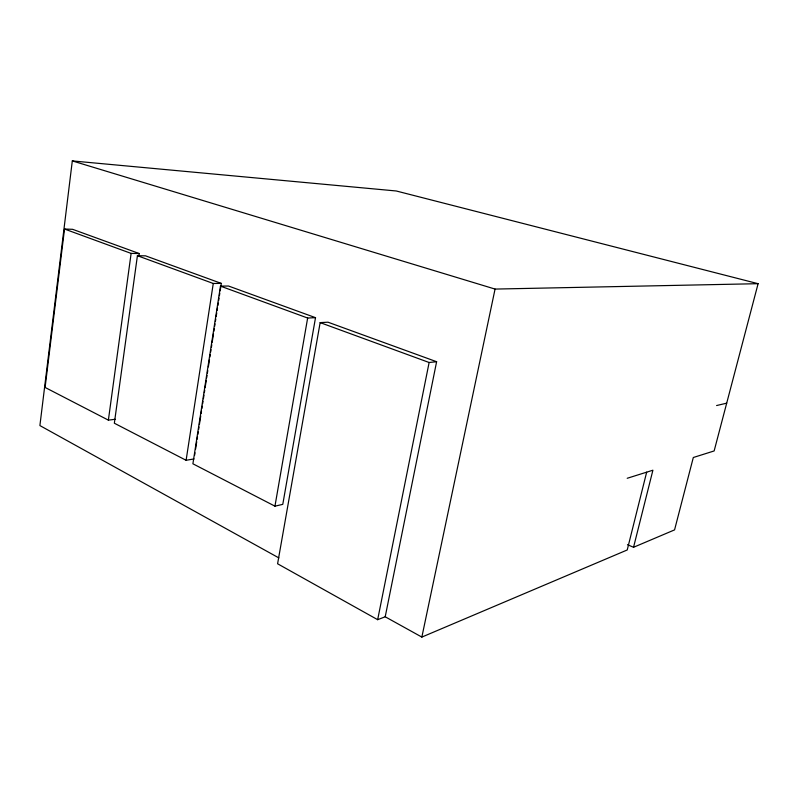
<?xml version="1.0" encoding="UTF-8"?>
<svg xmlns="http://www.w3.org/2000/svg" width="798" height="798" viewBox="0 0 798 798"><rect width="100%" height="100%" fill="white"/><g stroke="black" fill="none" stroke-linecap="round" stroke-linejoin="round"><path stroke-width="1.2" d="M627.467 544.665L633.542 547.288L674.569 529.882L693.312 457.503L714.14 450.95L758.1 283.689L396.247 190.981L72.309 160.917L39.9 425.573L278.871 557.912M138.892 255.998L139.231 253.545L72.608 229.315L64.518 229.026L45.097 387.449L108.378 420.137L115.231 419.279M108.378 420.137L131.121 253.405L64.518 229.026M220.178 290.771L221.315 283.4L145.525 255.839L137.416 255.709L114.343 423.219L186.104 460.286L194.064 458.92M186.104 460.286L213.275 283.48L137.416 255.709M220.477 286.123L192.897 463.788L274.951 506.171L282.781 504.356L315.519 317.664L228.507 286.023L220.477 286.123L307.649 318.033L315.519 317.664M194.632 455.239L195.011 452.785M195.59 449.104L196.727 441.733M197.116 439.279L197.495 436.825M197.874 434.371L198.253 431.918M198.642 429.464L199.021 427.01M199.4 424.556L200.737 415.958M201.116 413.504L201.495 411.05M201.874 408.596L202.263 406.142M202.642 403.688L203.021 401.234M203.4 398.781L203.979 395.1M204.358 392.646L204.737 390.192M205.116 387.728L206.263 380.367M206.642 377.913L207.021 375.459M207.41 373.005L207.789 370.551M208.358 366.871L209.505 359.499M209.884 357.045L210.263 354.591M210.642 352.137L211.031 349.684M211.41 347.23L211.789 344.776M212.168 342.322L213.505 333.724M213.884 331.27L214.263 328.816M214.652 326.362L215.031 323.908M215.41 321.454L215.789 319.001M216.178 316.547L216.747 312.866M217.126 310.402L217.505 307.948M217.894 305.494L218.273 303.041M218.652 300.587L219.031 298.133M219.41 295.679L219.799 293.225M274.951 506.171L307.649 318.033M385.205 616.784L436.616 361.713L327.998 322.202L320.158 322.611L277.594 563.777L377.663 619.687L385.205 616.784L421.853 637.083L627.228 549.972L646.669 472.167M377.663 619.687L429.125 362.501L436.616 361.713M421.853 637.083L495.059 289.076L758.1 283.689M633.542 547.288L652.904 470.212L627.208 478.281M716.594 405.544L726.699 403.17M213.275 283.48L221.315 283.4M131.121 253.405L139.231 253.545M72.309 160.917L495.059 289.076M320.158 322.611L429.125 362.501"/></g></svg>
